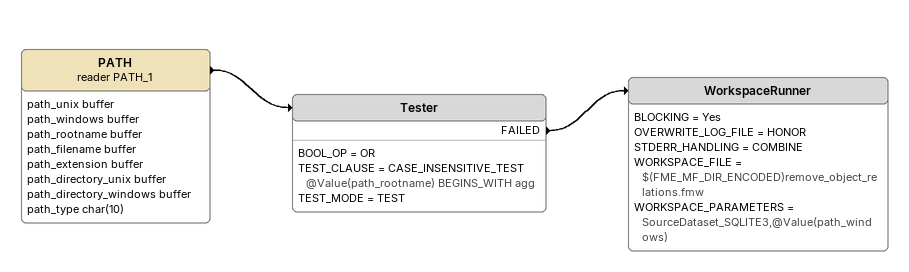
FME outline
PATH (reader PATH_1)
    attributes: path_unix buffer, path_windows buffer, path_rootname buffer, path_filename buffer, path_extension buffer, path_directory_unix buffer, path_directory_windows buffer, path_type char(10)
    -> Tester
Tester
    BOOL_OP = OR
    TEST_CLAUSE = CASE_INSENSITIVE_TEST @Value(path_rootname) BEGINS_WITH agg
    TEST_MODE = TEST
    FAILED -> WorkspaceRunner
WorkspaceRunner
    BLOCKING = Yes
    OVERWRITE_LOG_FILE = HONOR
    STDERR_HANDLING = COMBINE
    WORKSPACE_FILE = $(FME_MF_DIR_ENCODED)remove_object_relations.fmw
    WORKSPACE_PARAMETERS = SourceDataset_SQLITE3,@Value(path_windows)
